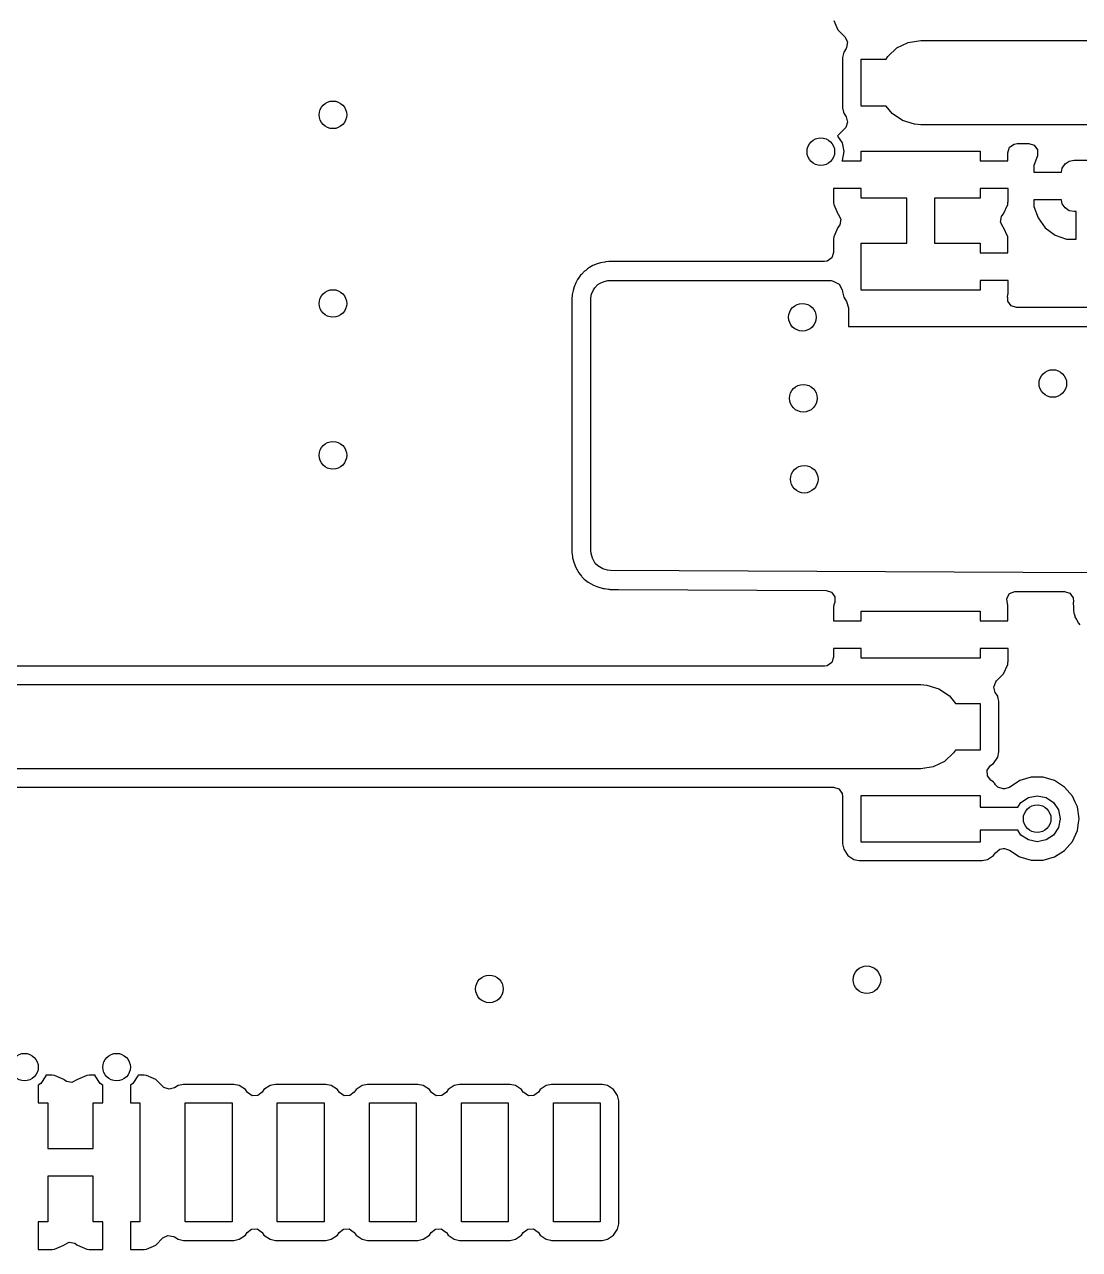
# Model space of a CAD drawing. Extents: x 100.3 to 197.2, y -144.7 to -85.3.
# Drawn here: x 165.75 to 177.21, y -128.93 to -115.62 of the extents above; entities that cross this region are included whole.
import ezdxf

# ---------------------------------------------------------------- set-up
doc = ezdxf.new("R2010")
doc.units = 0
doc.layers.add('BLACK', color=7, linetype='CONTINUOUS')

msp = doc.modelspace()

# ---------------------------------------------------------------- linework, layer by layer
at = {"layer": 'BLACK', "linetype": 'CONTINUOUS'}
for p, q in [((174.54, -115.574), (174.585, -115.676)), ((174.585, -115.676), (174.662, -115.753)), ((174.662, -115.753), (174.69, -115.808)), ((174.69, -115.808), (174.68, -115.868)), ((175.227, -115.872), (175.35, -115.813)), ((175.35, -115.813), (175.485, -115.792)), ((175.485, -115.792), (178.445, -115.792)), ((174.648, -115.918), (174.637, -115.976)), ((174.675, -115.878), (174.648, -115.918)), ((174.648, -115.918), (174.648, -115.918)), ((174.68, -115.868), (174.675, -115.878)), ((175.127, -115.965), (175.227, -115.872)), ((174.637, -115.976), (174.637, -115.976)), ((174.637, -115.976), (174.637, -116.524)), ((174.837, -116.504), (174.837, -115.996)), ((174.837, -115.996), (175.109, -115.996)), ((175.109, -115.996), (175.127, -115.965)), ((174.637, -116.524), (174.637, -116.524)), ((174.637, -116.524), (174.646, -116.571)), ((174.646, -116.571), (174.648, -116.582)), ((174.648, -116.582), (174.675, -116.622)), ((174.675, -116.622), (174.691, -116.68)), ((175.109, -116.504), (174.837, -116.504)), ((175.174, -116.585), (175.109, -116.504)), ((175.286, -116.662), (175.174, -116.585)), ((174.662, -116.747), (174.585, -116.824)), ((174.67, -116.738), (174.662, -116.747)), ((174.691, -116.68), (174.67, -116.738)), ((175.417, -116.702), (175.286, -116.662)), ((175.485, -116.707), (175.417, -116.702)), ((178.445, -116.707), (175.485, -116.707)), ((174.585, -116.824), (174.582, -116.831)), ((174.582, -116.831), (174.631, -116.904)), ((174.631, -116.904), (174.65, -117)), ((174.65, -117), (174.631, -117.096)), ((174.837, -117.1), (174.837, -116.996)), ((174.837, -116.996), (176.132, -116.996)), ((176.132, -116.996), (176.132, -117.1)), ((176.432, -117.011), (176.451, -116.953)), ((176.432, -117.1), (176.432, -117.011)), ((176.451, -116.953), (176.501, -116.917)), ((176.501, -116.917), (176.531, -116.912)), ((176.531, -116.912), (176.659, -116.912)), ((176.659, -116.912), (176.717, -116.931)), ((176.717, -116.931), (176.753, -116.981)), ((176.753, -116.981), (176.753, -117.042)), ((174.631, -117.096), (174.628, -117.1)), ((174.628, -117.1), (174.837, -117.1)), ((176.132, -117.1), (176.432, -117.1)), ((176.432, -117.1), (176.432, -117.1)), ((176.715, -117.15), (176.712, -117.179)), ((176.752, -117.044), (176.715, -117.15)), ((176.753, -117.042), (176.752, -117.044)), ((177.023, -117.179), (177.053, -117.133)), ((177.053, -117.133), (177.099, -117.103)), ((177.099, -117.103), (177.152, -117.092)), ((177.152, -117.092), (177.492, -117.092)), ((176.712, -117.179), (176.712, -117.222)), ((176.712, -117.222), (176.712, -117.222)), ((176.712, -117.222), (177.014, -117.222)), ((177.014, -117.222), (177.023, -117.179)), ((174.837, -117.4), (174.537, -117.4)), ((174.537, -117.4), (174.537, -117.4)), ((174.537, -117.4), (174.537, -117.549)), ((174.837, -117.504), (174.837, -117.4)), ((176.433, -117.4), (176.132, -117.4)), ((176.132, -117.4), (176.132, -117.504)), ((176.433, -117.549), (176.433, -117.4)), ((174.537, -117.549), (174.54, -117.574)), ((175.335, -117.504), (174.837, -117.504)), ((175.335, -117.996), (175.335, -117.504)), ((176.132, -117.504), (175.635, -117.504)), ((175.635, -117.504), (175.635, -117.996)), ((176.431, -117.565), (176.432, -117.549)), ((176.432, -117.549), (176.433, -117.549)), ((177.014, -117.522), (176.712, -117.522)), ((176.712, -117.522), (176.712, -117.522)), ((176.712, -117.522), (176.712, -117.565)), ((177.023, -117.566), (177.014, -117.522)), ((174.54, -117.574), (174.585, -117.676)), ((174.585, -117.676), (174.589, -117.68)), ((174.589, -117.68), (174.617, -117.735)), ((176.363, -117.705), (176.381, -117.68)), ((176.381, -117.68), (176.384, -117.676)), ((176.384, -117.676), (176.43, -117.574)), ((176.43, -117.574), (176.431, -117.565)), ((176.712, -117.565), (176.715, -117.595)), ((176.715, -117.595), (176.715, -117.595)), ((176.715, -117.595), (176.759, -117.72)), ((177.053, -117.611), (177.023, -117.566)), ((177.099, -117.642), (177.053, -117.611)), ((177.152, -117.652), (177.099, -117.642)), ((177.172, -117.652), (177.152, -117.652)), ((177.172, -117.952), (177.172, -117.652)), ((174.585, -117.824), (174.54, -117.926)), ((174.589, -117.82), (174.585, -117.824)), ((174.607, -117.795), (174.589, -117.82)), ((174.617, -117.735), (174.607, -117.795)), ((176.353, -117.765), (176.363, -117.705)), ((176.381, -117.82), (176.353, -117.765)), ((176.384, -117.824), (176.381, -117.82)), ((176.43, -117.926), (176.384, -117.824)), ((176.759, -117.72), (176.838, -117.827)), ((176.838, -117.827), (176.838, -117.827)), ((176.838, -117.827), (176.944, -117.906)), ((174.54, -117.926), (174.537, -117.951)), ((174.537, -117.951), (174.537, -118.096)), ((176.432, -117.951), (176.43, -117.926)), ((176.432, -118.1), (176.432, -117.951)), ((176.432, -117.951), (176.432, -117.951)), ((176.944, -117.906), (177.07, -117.95)), ((177.07, -117.95), (177.099, -117.952)), ((177.099, -117.952), (177.172, -117.952)), ((177.172, -117.952), (177.172, -117.952)), ((174.837, -118.504), (174.837, -117.996)), ((174.837, -117.996), (175.335, -117.996)), ((175.635, -117.996), (176.132, -117.996)), ((176.132, -117.996), (176.132, -118.1)), ((171.969, -118.22), (171.924, -118.239)), ((172.008, -118.209), (171.969, -118.22)), ((171.969, -118.22), (171.969, -118.22)), ((172.053, -118.2), (172.008, -118.209)), ((172.063, -118.198), (172.053, -118.2)), ((172.053, -118.2), (172.053, -118.2)), ((172.097, -118.195), (172.063, -118.198)), ((172.063, -118.198), (172.063, -118.198)), ((172.063, -118.198), (172.063, -118.198)), ((172.063, -118.198), (172.063, -118.198)), ((172.063, -118.198), (172.063, -118.198)), ((172.104, -118.195), (172.097, -118.195)), ((172.107, -118.194), (172.104, -118.195)), ((174.438, -118.194), (172.107, -118.194)), ((174.469, -118.19), (174.438, -118.194)), ((174.518, -118.154), (174.469, -118.19)), ((174.537, -118.096), (174.518, -118.154)), ((176.132, -118.1), (176.432, -118.1)), ((176.432, -118.1), (176.432, -118.1)), ((171.791, -118.344), (171.774, -118.365)), ((171.799, -118.334), (171.791, -118.344)), ((171.834, -118.299), (171.799, -118.334)), ((171.846, -118.29), (171.834, -118.299)), ((171.865, -118.274), (171.846, -118.29)), ((171.888, -118.258), (171.865, -118.274)), ((171.865, -118.274), (171.865, -118.274)), ((171.865, -118.274), (171.865, -118.274)), ((171.865, -118.274), (171.865, -118.274)), ((171.924, -118.239), (171.888, -118.258)), ((171.72, -118.469), (171.709, -118.508)), ((171.739, -118.424), (171.72, -118.469)), ((171.758, -118.388), (171.739, -118.424)), ((171.739, -118.424), (171.739, -118.424)), ((171.774, -118.365), (171.758, -118.388)), ((171.758, -118.388), (171.758, -118.388)), ((171.774, -118.365), (171.774, -118.365)), ((171.774, -118.365), (171.774, -118.365)), ((171.774, -118.365), (171.774, -118.365)), ((171.929, -118.503), (171.945, -118.479)), ((171.945, -118.479), (171.979, -118.445)), ((171.979, -118.445), (172.003, -118.429)), ((172.003, -118.429), (172.048, -118.41)), ((172.048, -118.41), (172.088, -118.402)), ((172.088, -118.402), (172.112, -118.4)), ((172.112, -118.4), (174.488, -118.4)), ((174.488, -118.4), (174.512, -118.402)), ((174.512, -118.402), (174.535, -118.407)), ((174.535, -118.407), (174.598, -118.44)), ((174.598, -118.44), (174.633, -118.502)), ((176.433, -118.4), (176.132, -118.4)), ((176.132, -118.4), (176.132, -118.504)), ((176.433, -118.549), (176.433, -118.4)), ((171.698, -118.563), (171.695, -118.597)), ((171.695, -118.597), (171.695, -118.607)), ((171.695, -118.607), (171.695, -121.341)), ((171.7, -118.553), (171.698, -118.563)), ((171.698, -118.563), (171.698, -118.563)), ((171.709, -118.508), (171.7, -118.553)), ((171.7, -118.553), (171.7, -118.553)), ((171.709, -118.508), (171.709, -118.508)), ((171.9, -118.612), (171.902, -118.588)), ((171.9, -121.334), (171.9, -118.612)), ((171.902, -118.588), (171.91, -118.548)), ((171.91, -118.548), (171.929, -118.503)), ((174.633, -118.502), (174.636, -118.518)), ((174.636, -118.518), (174.637, -118.524)), ((174.637, -118.524), (174.648, -118.582)), ((174.648, -118.582), (174.648, -118.582)), ((174.648, -118.582), (174.679, -118.628)), ((176.132, -118.504), (174.837, -118.504)), ((176.429, -118.581), (176.432, -118.549)), ((176.431, -118.582), (176.429, -118.581)), ((176.432, -118.626), (176.431, -118.582)), ((176.432, -118.549), (176.433, -118.549)), ((176.468, -118.676), (176.432, -118.626)), ((174.679, -118.628), (174.7, -118.696)), ((174.7, -118.696), (174.7, -118.698)), ((174.7, -118.698), (174.7, -118.9)), ((176.526, -118.694), (176.468, -118.676)), ((177.693, -118.694), (176.526, -118.694)), ((174.7, -118.9), (177.688, -118.9)), ((171.695, -121.341), (171.695, -121.355)), ((171.695, -121.341), (171.695, -121.341)), ((171.695, -121.355), (171.695, -121.355)), ((171.695, -121.355), (171.701, -121.4)), ((171.701, -121.4), (171.701, -121.4)), ((171.701, -121.4), (171.704, -121.414)), ((171.704, -121.414), (171.719, -121.471)), ((171.904, -121.367), (171.9, -121.334)), ((171.918, -121.418), (171.904, -121.367)), ((171.95, -121.475), (171.918, -121.418)), ((171.719, -121.471), (171.719, -121.471)), ((171.719, -121.471), (171.74, -121.521)), ((171.74, -121.521), (171.74, -121.521)), ((171.74, -121.521), (171.772, -121.577)), ((171.976, -121.5), (171.95, -121.475)), ((172.032, -121.533), (171.976, -121.5)), ((172.083, -121.547), (172.032, -121.533)), ((172.116, -121.551), (172.083, -121.547)), ((177.345, -121.577), (172.116, -121.551)), ((171.772, -121.577), (171.772, -121.577)), ((171.772, -121.577), (171.801, -121.614)), ((171.801, -121.614), (171.805, -121.62)), ((171.805, -121.62), (171.83, -121.645)), ((171.83, -121.645), (171.83, -121.645)), ((171.83, -121.645), (171.83, -121.645)), ((171.83, -121.645), (171.872, -121.678)), ((171.872, -121.678), (171.929, -121.71)), ((171.929, -121.71), (171.968, -121.727)), ((171.968, -121.727), (171.978, -121.731)), ((171.978, -121.731), (171.978, -121.731)), ((171.978, -121.731), (172.036, -121.747)), ((172.036, -121.747), (172.036, -121.747)), ((172.036, -121.747), (172.049, -121.749)), ((172.049, -121.749), (172.049, -121.749)), ((172.049, -121.749), (172.049, -121.749)), ((172.049, -121.749), (172.049, -121.749)), ((172.049, -121.749), (172.094, -121.756)), ((172.094, -121.756), (172.094, -121.756)), ((172.094, -121.756), (172.094, -121.756)), ((172.094, -121.756), (172.099, -121.756)), ((172.099, -121.756), (172.108, -121.757)), ((172.108, -121.757), (172.108, -121.757)), ((172.108, -121.757), (172.203, -121.757)), ((172.203, -121.757), (174.458, -121.768)), ((174.458, -121.768), (174.516, -121.787)), ((174.516, -121.787), (174.552, -121.837)), ((176.42, -121.857), (176.45, -121.804)), ((176.45, -121.804), (176.506, -121.779)), ((176.506, -121.779), (176.517, -121.779)), ((176.517, -121.779), (177.046, -121.781)), ((177.046, -121.781), (177.104, -121.8)), ((177.104, -121.8), (177.14, -121.85)), ((174.54, -121.926), (174.537, -121.951)), ((174.537, -121.951), (174.537, -122.1)), ((174.548, -121.907), (174.54, -121.926)), ((174.54, -121.926), (174.54, -121.926)), ((174.552, -121.898), (174.548, -121.907)), ((174.552, -121.837), (174.552, -121.898)), ((176.426, -121.918), (176.42, -121.857)), ((176.43, -121.926), (176.426, -121.918)), ((176.432, -121.951), (176.43, -121.926)), ((176.432, -122.1), (176.432, -121.951)), ((176.432, -121.951), (176.432, -121.951)), ((177.14, -121.85), (177.143, -121.894)), ((177.143, -121.894), (177.142, -121.903)), ((177.142, -121.903), (177.144, -121.951)), ((177.144, -121.951), (177.144, -121.953)), ((177.144, -121.953), (177.144, -121.973)), ((174.837, -122.1), (174.837, -121.996)), ((174.837, -121.996), (176.132, -121.996)), ((176.132, -121.996), (176.132, -122.1)), ((177.144, -121.973), (177.145, -121.976)), ((177.145, -121.976), (177.146, -121.983)), ((177.146, -121.983), (177.147, -122.015)), ((177.147, -122.015), (177.147, -122.015)), ((177.147, -122.015), (177.151, -122.024)), ((177.151, -122.024), (177.158, -122.046)), ((177.158, -122.046), (177.16, -122.055)), ((177.16, -122.055), (177.177, -122.083)), ((177.177, -122.083), (177.18, -122.089)), ((177.18, -122.089), (177.192, -122.115)), ((174.537, -122.1), (174.537, -122.1)), ((174.537, -122.1), (174.837, -122.1)), ((176.132, -122.1), (176.432, -122.1)), ((176.432, -122.1), (176.432, -122.1)), ((177.192, -122.115), (177.193, -122.118)), ((177.193, -122.118), (177.2, -122.125)), ((177.2, -122.125), (177.214, -122.143)), ((174.837, -122.4), (174.537, -122.4)), ((174.537, -122.4), (174.537, -122.4)), ((174.537, -122.4), (174.537, -122.493)), ((174.837, -122.504), (174.837, -122.4)), ((176.433, -122.4), (176.132, -122.4)), ((176.132, -122.4), (176.132, -122.504)), ((176.433, -122.549), (176.433, -122.4)), ((174.438, -122.592), (158.558, -122.592)), ((174.469, -122.587), (174.438, -122.592)), ((174.518, -122.551), (174.469, -122.587)), ((174.537, -122.493), (174.518, -122.551)), ((176.132, -122.504), (174.837, -122.504)), ((176.384, -122.676), (176.43, -122.574)), ((176.43, -122.574), (176.432, -122.549)), ((176.432, -122.549), (176.433, -122.549)), ((176.3, -122.762), (176.307, -122.753)), ((176.307, -122.753), (176.384, -122.676)), ((158.5, -122.792), (175.485, -122.793)), ((175.485, -122.793), (175.553, -122.798)), ((175.553, -122.798), (175.683, -122.838)), ((175.683, -122.838), (175.796, -122.915)), ((176.278, -122.82), (176.3, -122.762)), ((176.295, -122.878), (176.278, -122.82)), ((176.314, -122.906), (176.295, -122.878)), ((175.796, -122.915), (175.861, -122.996)), ((175.861, -122.996), (176.132, -122.996)), ((176.132, -122.996), (176.132, -123.504)), ((176.321, -122.918), (176.314, -122.906)), ((176.327, -122.944), (176.321, -122.918)), ((176.332, -122.972), (176.327, -122.944)), ((176.333, -122.976), (176.332, -122.972)), ((176.333, -123.524), (176.333, -122.976)), ((175.842, -123.535), (175.743, -123.628)), ((175.861, -123.504), (175.842, -123.535)), ((176.132, -123.504), (175.861, -123.504)), ((176.321, -123.582), (176.333, -123.524)), ((175.62, -123.687), (175.485, -123.708)), ((175.743, -123.628), (175.62, -123.687)), ((176.208, -123.723), (176.242, -123.672)), ((176.242, -123.672), (176.248, -123.668)), ((176.248, -123.668), (176.277, -123.649)), ((176.277, -123.649), (176.321, -123.582)), ((175.485, -123.708), (158.523, -123.707)), ((176.211, -123.784), (176.208, -123.723)), ((176.248, -123.832), (176.211, -123.784)), ((176.685, -123.799), (176.561, -123.836)), ((176.815, -123.799), (176.685, -123.799)), ((176.685, -123.799), (176.685, -123.799)), ((176.939, -123.836), (176.815, -123.799)), ((176.815, -123.799), (176.815, -123.799)), ((158.535, -123.908), (174.538, -123.908)), ((174.538, -123.908), (174.596, -123.927)), ((174.596, -123.927), (174.632, -123.976)), ((176.277, -123.851), (176.248, -123.832)), ((176.285, -123.863), (176.277, -123.851)), ((176.296, -123.881), (176.285, -123.863)), ((176.321, -123.906), (176.296, -123.881)), ((176.379, -123.924), (176.321, -123.906)), ((176.394, -123.924), (176.379, -123.924)), ((176.448, -123.909), (176.394, -123.924)), ((176.561, -123.836), (176.448, -123.909)), ((176.561, -123.836), (176.561, -123.836)), ((177.048, -123.906), (176.939, -123.836)), ((176.939, -123.836), (176.939, -123.836)), ((176.939, -123.836), (176.939, -123.836)), ((176.939, -123.836), (176.939, -123.836)), ((177.133, -124.004), (177.048, -123.906)), ((177.048, -123.906), (177.048, -123.906)), ((177.048, -123.906), (177.048, -123.906)), ((174.632, -123.976), (174.637, -124.007)), ((174.637, -124.007), (174.637, -124.524)), ((174.837, -124.504), (174.837, -123.996)), ((174.837, -123.996), (176.132, -123.996)), ((176.132, -123.996), (176.132, -124.125)), ((176.539, -124.125), (176.573, -124.073)), ((176.573, -124.073), (176.654, -124.019)), ((176.654, -124.019), (176.75, -124)), ((176.75, -124), (176.846, -124.019)), ((176.846, -124.019), (176.927, -124.073)), ((176.927, -124.073), (176.981, -124.154)), ((177.164, -124.071), (177.133, -124.004)), ((177.187, -124.122), (177.164, -124.071)), ((176.132, -124.125), (176.539, -124.125)), ((176.981, -124.154), (177, -124.25)), ((177.205, -124.25), (177.187, -124.122)), ((176.981, -124.346), (176.927, -124.427)), ((177, -124.25), (176.981, -124.346)), ((177.187, -124.378), (177.199, -124.296)), ((177.199, -124.296), (177.205, -124.25)), ((177.205, -124.25), (177.205, -124.25)), ((176.539, -124.375), (176.132, -124.375)), ((176.132, -124.375), (176.132, -124.504)), ((176.573, -124.427), (176.539, -124.375)), ((176.654, -124.481), (176.573, -124.427)), ((176.75, -124.5), (176.654, -124.481)), ((176.846, -124.481), (176.75, -124.5)), ((176.927, -124.427), (176.846, -124.481)), ((177.133, -124.496), (177.187, -124.378)), ((174.637, -124.524), (174.637, -124.524)), ((174.637, -124.524), (174.648, -124.582)), ((174.648, -124.582), (174.648, -124.582)), ((174.648, -124.582), (174.687, -124.64)), ((176.132, -124.504), (174.837, -124.504)), ((176.277, -124.649), (176.296, -124.619)), ((176.296, -124.619), (176.345, -124.582)), ((176.345, -124.582), (176.379, -124.575)), ((176.379, -124.575), (176.394, -124.575)), ((176.394, -124.575), (176.448, -124.591)), ((176.448, -124.591), (176.556, -124.661)), ((176.939, -124.664), (177.048, -124.594)), ((177.048, -124.594), (177.133, -124.496)), ((174.687, -124.64), (174.693, -124.649)), ((174.693, -124.649), (174.759, -124.693)), ((174.759, -124.693), (174.794, -124.7)), ((174.794, -124.7), (174.817, -124.704)), ((174.817, -124.704), (174.817, -124.704)), ((174.817, -124.704), (174.817, -124.704)), ((174.817, -124.704), (174.817, -124.704)), ((174.817, -124.704), (176.152, -124.704)), ((176.152, -124.704), (176.211, -124.693)), ((176.152, -124.704), (176.152, -124.704)), ((176.211, -124.693), (176.277, -124.649)), ((176.556, -124.661), (176.561, -124.664)), ((176.561, -124.664), (176.685, -124.7)), ((176.685, -124.7), (176.685, -124.7)), ((176.685, -124.7), (176.815, -124.7)), ((176.815, -124.7), (176.939, -124.664)), ((176.815, -124.7), (176.815, -124.7)), ((165.927, -127.127), (165.9, -127.145)), ((165.9, -127.145), (165.9, -127.337)), ((165.981, -127.046), (165.927, -127.127)), ((165.983, -127.037), (165.981, -127.046)), ((166.049, -127.037), (165.983, -127.037)), ((166.074, -127.04), (166.049, -127.037)), ((166.176, -127.085), (166.074, -127.04)), ((166.18, -127.089), (166.176, -127.085)), ((166.205, -127.107), (166.18, -127.089)), ((166.265, -127.117), (166.205, -127.107)), ((166.32, -127.089), (166.265, -127.117)), ((166.324, -127.085), (166.32, -127.089)), ((166.426, -127.04), (166.324, -127.085)), ((166.324, -127.085), (166.324, -127.085)), ((166.451, -127.037), (166.426, -127.04)), ((166.517, -127.037), (166.451, -127.037)), ((166.451, -127.037), (166.451, -127.037)), ((166.519, -127.046), (166.517, -127.037)), ((166.573, -127.127), (166.519, -127.046)), ((166.6, -127.145), (166.573, -127.127)), ((166.6, -127.337), (166.6, -127.145)), ((166.927, -127.127), (166.9, -127.145)), ((166.9, -127.145), (166.9, -127.337)), ((166.981, -127.046), (166.927, -127.127)), ((166.983, -127.037), (166.981, -127.046)), ((167.049, -127.037), (166.983, -127.037)), ((167.074, -127.04), (167.049, -127.037)), ((167.176, -127.085), (167.074, -127.04)), ((167.253, -127.162), (167.176, -127.085)), ((167.418, -127.148), (167.378, -127.175)), ((167.476, -127.137), (167.418, -127.148)), ((167.418, -127.148), (167.418, -127.148)), ((168.024, -127.137), (167.476, -127.137)), ((167.476, -127.137), (167.476, -127.137)), ((167.476, -127.137), (167.476, -127.137)), ((168.082, -127.148), (168.024, -127.137)), ((168.024, -127.137), (168.024, -127.137)), ((168.149, -127.193), (168.082, -127.148)), ((168.082, -127.148), (168.082, -127.148)), ((168.082, -127.148), (168.082, -127.148)), ((168.082, -127.148), (168.082, -127.148)), ((168.418, -127.148), (168.351, -127.193)), ((168.476, -127.137), (168.418, -127.148)), ((168.418, -127.148), (168.418, -127.148)), ((169.024, -127.137), (168.476, -127.137)), ((168.476, -127.137), (168.476, -127.137)), ((168.476, -127.137), (168.476, -127.137)), ((169.082, -127.148), (169.024, -127.137)), ((169.024, -127.137), (169.024, -127.137)), ((169.149, -127.193), (169.082, -127.148)), ((169.082, -127.148), (169.082, -127.148)), ((169.082, -127.148), (169.082, -127.148)), ((169.082, -127.148), (169.082, -127.148)), ((169.418, -127.148), (169.351, -127.193)), ((169.476, -127.137), (169.418, -127.148)), ((169.418, -127.148), (169.418, -127.148)), ((170.024, -127.137), (169.476, -127.137)), ((169.476, -127.137), (169.476, -127.137)), ((169.476, -127.137), (169.476, -127.137)), ((170.082, -127.148), (170.024, -127.137)), ((170.024, -127.137), (170.024, -127.137)), ((170.149, -127.193), (170.082, -127.148)), ((170.082, -127.148), (170.082, -127.148)), ((170.082, -127.148), (170.082, -127.148)), ((170.082, -127.148), (170.082, -127.148)), ((170.418, -127.148), (170.351, -127.193)), ((170.476, -127.137), (170.418, -127.148)), ((170.418, -127.148), (170.418, -127.148)), ((171.024, -127.137), (170.476, -127.137)), ((170.476, -127.137), (170.476, -127.137)), ((170.476, -127.137), (170.476, -127.137)), ((171.082, -127.148), (171.024, -127.137)), ((171.024, -127.137), (171.024, -127.137)), ((171.149, -127.193), (171.082, -127.148)), ((171.082, -127.148), (171.082, -127.148)), ((171.082, -127.148), (171.082, -127.148)), ((171.082, -127.148), (171.082, -127.148)), ((171.418, -127.148), (171.351, -127.193)), ((171.476, -127.137), (171.418, -127.148)), ((171.418, -127.148), (171.418, -127.148)), ((172.024, -127.137), (171.476, -127.137)), ((171.476, -127.137), (171.476, -127.137)), ((171.476, -127.137), (171.476, -127.137)), ((172.082, -127.148), (172.024, -127.137)), ((172.024, -127.137), (172.024, -127.137)), ((172.149, -127.193), (172.082, -127.148)), ((172.082, -127.148), (172.082, -127.148)), ((172.082, -127.148), (172.082, -127.148)), ((172.082, -127.148), (172.082, -127.148)), ((167.262, -127.17), (167.253, -127.162)), ((167.32, -127.191), (167.262, -127.17)), ((167.378, -127.175), (167.32, -127.191)), ((168.168, -127.221), (168.149, -127.193)), ((168.149, -127.193), (168.149, -127.193)), ((168.149, -127.193), (168.149, -127.193)), ((168.149, -127.193), (168.149, -127.193)), ((168.172, -127.227), (168.168, -127.221)), ((168.223, -127.261), (168.172, -127.227)), ((168.284, -127.259), (168.223, -127.261)), ((168.332, -127.221), (168.284, -127.259)), ((168.351, -127.193), (168.332, -127.221)), ((168.351, -127.193), (168.351, -127.193)), ((169.168, -127.221), (169.149, -127.193)), ((169.149, -127.193), (169.149, -127.193)), ((169.149, -127.193), (169.149, -127.193)), ((169.149, -127.193), (169.149, -127.193)), ((169.172, -127.227), (169.168, -127.221)), ((169.223, -127.261), (169.172, -127.227)), ((169.284, -127.259), (169.223, -127.261)), ((169.332, -127.221), (169.284, -127.259)), ((169.351, -127.193), (169.332, -127.221)), ((169.351, -127.193), (169.351, -127.193)), ((170.168, -127.221), (170.149, -127.193)), ((170.149, -127.193), (170.149, -127.193)), ((170.149, -127.193), (170.149, -127.193)), ((170.149, -127.193), (170.149, -127.193)), ((170.172, -127.227), (170.168, -127.221)), ((170.223, -127.261), (170.172, -127.227)), ((170.284, -127.259), (170.223, -127.261)), ((170.332, -127.221), (170.284, -127.259)), ((170.351, -127.193), (170.332, -127.221)), ((170.351, -127.193), (170.351, -127.193)), ((171.168, -127.221), (171.149, -127.193)), ((171.149, -127.193), (171.149, -127.193)), ((171.172, -127.227), (171.168, -127.221)), ((171.223, -127.261), (171.172, -127.227)), ((171.284, -127.259), (171.223, -127.261)), ((171.332, -127.221), (171.284, -127.259)), ((171.351, -127.193), (171.332, -127.221)), ((171.351, -127.193), (171.351, -127.193)), ((172.193, -127.259), (172.149, -127.193)), ((172.149, -127.193), (172.149, -127.193)), ((172.204, -127.317), (172.193, -127.259)), ((165.9, -127.337), (166.004, -127.337)), ((166.004, -127.337), (166.004, -127.835)), ((166.496, -127.835), (166.496, -127.337)), ((166.496, -127.337), (166.6, -127.337)), ((166.9, -127.337), (167.004, -127.337)), ((167.004, -127.337), (167.004, -128.632)), ((167.496, -128.632), (167.496, -127.337)), ((167.496, -127.337), (168.004, -127.337)), ((168.004, -127.337), (168.004, -128.632)), ((168.496, -128.632), (168.496, -127.337)), ((168.496, -127.337), (169.004, -127.337)), ((169.004, -127.337), (169.004, -128.632)), ((169.496, -128.632), (169.496, -127.337)), ((169.496, -127.337), (170.004, -127.337)), ((170.004, -127.337), (170.004, -128.632)), ((170.496, -128.632), (170.496, -127.337)), ((170.496, -127.337), (171.004, -127.337)), ((171.004, -127.337), (171.004, -128.632)), ((171.496, -128.632), (171.496, -127.337)), ((171.496, -127.337), (172.004, -127.337)), ((172.004, -127.337), (172.004, -128.632)), ((172.204, -128.652), (172.204, -127.317)), ((166.004, -127.835), (166.496, -127.835)), ((166.496, -128.135), (166.004, -128.135)), ((166.004, -128.135), (166.004, -128.632)), ((166.496, -128.632), (166.496, -128.135)), ((166.004, -128.632), (165.9, -128.632)), ((165.9, -128.632), (165.9, -128.932)), ((166.6, -128.632), (166.496, -128.632)), ((166.6, -128.932), (166.6, -128.632)), ((167.004, -128.632), (166.9, -128.632)), ((166.9, -128.632), (166.9, -128.932)), ((168.004, -128.632), (167.496, -128.632)), ((168.168, -128.748), (168.216, -128.711)), ((168.216, -128.711), (168.277, -128.708)), ((168.277, -128.708), (168.328, -128.742)), ((168.328, -128.742), (168.332, -128.748)), ((169.004, -128.632), (168.496, -128.632)), ((169.168, -128.748), (169.216, -128.711)), ((169.216, -128.711), (169.277, -128.708)), ((169.277, -128.708), (169.328, -128.742)), ((169.328, -128.742), (169.332, -128.748)), ((170.004, -128.632), (169.496, -128.632)), ((170.168, -128.748), (170.216, -128.711)), ((170.216, -128.711), (170.277, -128.708)), ((170.277, -128.708), (170.328, -128.742)), ((170.328, -128.742), (170.332, -128.748)), ((171.004, -128.632), (170.496, -128.632)), ((171.168, -128.748), (171.216, -128.711)), ((171.216, -128.711), (171.277, -128.708)), ((171.277, -128.708), (171.328, -128.742)), ((171.328, -128.742), (171.332, -128.748)), ((172.004, -128.632), (171.496, -128.632)), ((172.149, -128.777), (172.193, -128.711)), ((172.193, -128.711), (172.204, -128.652)), ((166.18, -128.881), (166.235, -128.853)), ((166.235, -128.853), (166.295, -128.863)), ((166.295, -128.863), (166.32, -128.881)), ((167.176, -128.884), (167.253, -128.807)), ((167.253, -128.807), (167.308, -128.78)), ((167.308, -128.78), (167.368, -128.789)), ((167.368, -128.789), (167.378, -128.795)), ((167.378, -128.795), (167.418, -128.821)), ((167.418, -128.821), (167.462, -128.83)), ((167.462, -128.83), (167.476, -128.833)), ((167.476, -128.833), (167.476, -128.833)), ((167.476, -128.833), (167.476, -128.833)), ((167.476, -128.833), (167.476, -128.833)), ((167.476, -128.833), (168.024, -128.833)), ((168.024, -128.833), (168.082, -128.821)), ((168.024, -128.833), (168.024, -128.833)), ((168.082, -128.821), (168.149, -128.777)), ((168.149, -128.777), (168.168, -128.748)), ((168.332, -128.748), (168.351, -128.777)), ((168.351, -128.777), (168.418, -128.821)), ((168.418, -128.821), (168.462, -128.83)), ((168.462, -128.83), (168.476, -128.833)), ((168.476, -128.833), (168.476, -128.833)), ((168.476, -128.833), (168.476, -128.833)), ((168.476, -128.833), (168.476, -128.833)), ((168.476, -128.833), (169.024, -128.833)), ((169.024, -128.833), (169.082, -128.821)), ((169.024, -128.833), (169.024, -128.833)), ((169.082, -128.821), (169.149, -128.777)), ((169.149, -128.777), (169.168, -128.748)), ((169.332, -128.748), (169.351, -128.777)), ((169.351, -128.777), (169.418, -128.821)), ((169.418, -128.821), (169.462, -128.83)), ((169.462, -128.83), (169.476, -128.833)), ((169.476, -128.833), (169.476, -128.833)), ((169.476, -128.833), (169.476, -128.833)), ((169.476, -128.833), (169.476, -128.833)), ((169.476, -128.833), (170.024, -128.833)), ((170.024, -128.833), (170.082, -128.821)), ((170.024, -128.833), (170.024, -128.833)), ((170.082, -128.821), (170.149, -128.777)), ((170.149, -128.777), (170.168, -128.748)), ((170.332, -128.748), (170.351, -128.777)), ((170.351, -128.777), (170.418, -128.821)), ((170.418, -128.821), (170.462, -128.83)), ((170.462, -128.83), (170.476, -128.833)), ((170.476, -128.833), (170.476, -128.833)), ((170.476, -128.833), (170.476, -128.833)), ((170.476, -128.833), (170.476, -128.833)), ((170.476, -128.833), (171.024, -128.833)), ((171.024, -128.833), (171.082, -128.821)), ((171.024, -128.833), (171.024, -128.833)), ((171.082, -128.821), (171.149, -128.777)), ((171.149, -128.777), (171.168, -128.748)), ((171.332, -128.748), (171.351, -128.777)), ((171.351, -128.777), (171.418, -128.821)), ((171.418, -128.821), (171.462, -128.83)), ((171.462, -128.83), (171.476, -128.833)), ((171.476, -128.833), (171.476, -128.833)), ((171.476, -128.833), (171.476, -128.833)), ((171.476, -128.833), (171.476, -128.833)), ((171.476, -128.833), (172.024, -128.833)), ((172.024, -128.833), (172.082, -128.821)), ((172.024, -128.833), (172.024, -128.833)), ((172.082, -128.821), (172.149, -128.777)), ((165.9, -128.932), (166.049, -128.932)), ((165.9, -128.932), (165.9, -128.932)), ((166.049, -128.932), (166.074, -128.93)), ((166.049, -128.932), (166.049, -128.932)), ((166.074, -128.93), (166.176, -128.884)), ((166.176, -128.884), (166.18, -128.881)), ((166.32, -128.881), (166.324, -128.884)), ((166.324, -128.884), (166.426, -128.93)), ((166.426, -128.93), (166.451, -128.932)), ((166.451, -128.932), (166.6, -128.932)), ((166.9, -128.932), (166.9, -128.932)), ((166.9, -128.932), (167.049, -128.932)), ((167.049, -128.932), (167.074, -128.93)), ((167.049, -128.932), (167.049, -128.932)), ((167.074, -128.93), (167.176, -128.884))]:
    msp.add_line(p, q, dxfattribs=at)
at = {"layer": 'BLACK'}
for centre in [(169.1, -116.6), (174.4, -117), (169.1, -118.65), (174.2, -118.8), (176.92, -119.52), (174.21, -119.68), (169.1, -120.3), (174.22, -120.56), (176.75, -124.25), (170.8, -126.1), (174.9, -126), (165.75, -126.95), (166.75, -126.95)]:
    msp.add_circle(centre, 0.15, dxfattribs=at)

doc.saveas('drawing.dxf')
